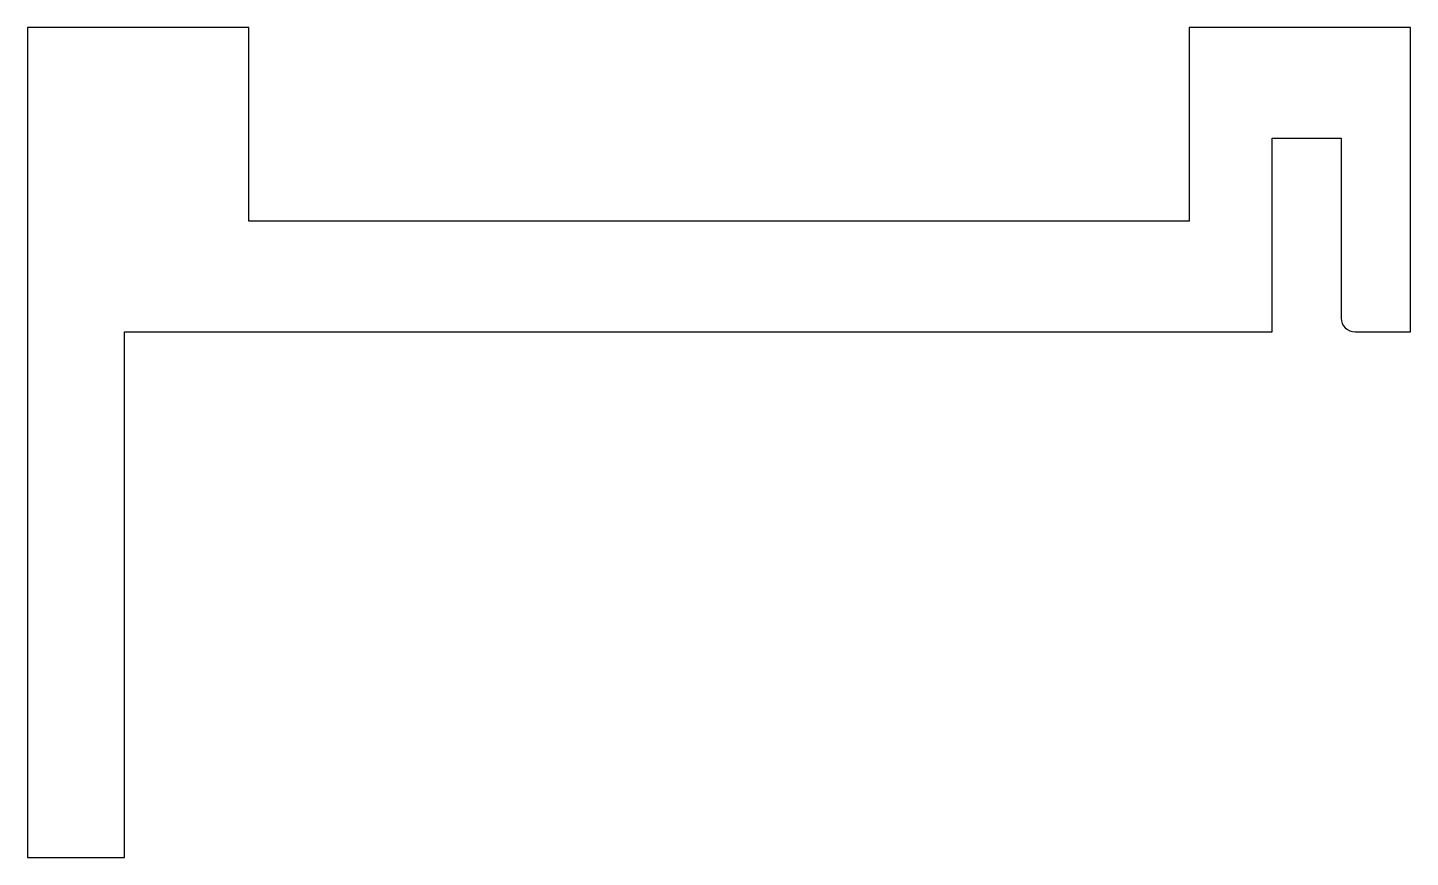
# Model space of a CAD drawing. Extents: x 125.4 to 175.4, y 200.6 to 230.6.
import ezdxf

# ---------------------------------------------------------------- set-up
doc = ezdxf.new("R2010")
doc.units = 0
doc.header["$LTSCALE"] = 15
doc.layers.get('0').update_dxf_attribs({"linetype": 'CONTINUOUS'})

msp = doc.modelspace()

# ---------------------------------------------------------------- linework, layer by layer
at = {"color": 0, "linetype": 'BYBLOCK'}
msp.add_lwpolyline([(172.891, 226.607), (172.891, 220.107, 0.414214), (173.391, 219.607), (175.391, 219.607), (175.391, 230.607), (167.391, 230.607), (167.391, 223.607), (133.391, 223.607), (133.391, 230.607), (125.391, 230.607), (125.391, 200.607), (128.891, 200.607), (128.891, 219.607), (170.391, 219.607), (170.391, 226.607)], format="xyb", close=True, dxfattribs=at)

doc.saveas('drawing.dxf')
